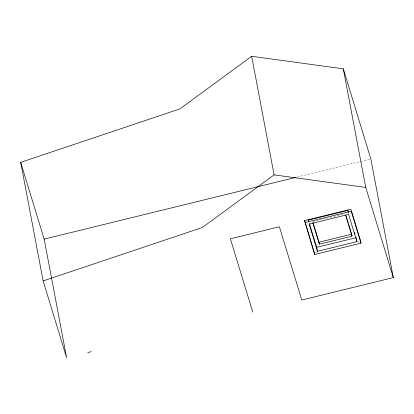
<?xml version="1.0" encoding="UTF-8"?>
<svg xmlns="http://www.w3.org/2000/svg" width="414" height="414" viewBox="0 0 414 414"><rect width="100%" height="100%" fill="white"/><g stroke="black" fill="none" stroke-linecap="round" stroke-linejoin="round"><path stroke-width="0.31" stroke-dasharray="2.07 1.55" d="M297.356 177.021L370.235 159.142M312.472 221.64L344.515 213.784M314.997 252.369L316.87 251.909M357.525 241.936L359.399 241.476M348.257 212.703L348.469 213.836"/><path stroke-width="0.62" d="M252.773 312.058L230.375 238.8L279.378 226.779L301.775 300.036L393.3 277.587L370.861 158.992L343.294 68.828L251.665 56.283L179.95 108.892L20.7 162.345L43.139 280.94L66.613 357.717L44.174 239.121L20.7 162.345M393.3 277.587L365.733 187.423L274.104 174.879L202.389 227.488L43.139 280.94M44.174 239.121L296.098 177.327M304.606 220.59L350.886 209.241L360.651 241.171L361.024 243.147L314.743 254.501L304.606 220.59L314.743 254.501M308.673 221.821L308.352 220.129L347.827 210.447L348.381 212.263M304.978 222.566L351.263 211.218L361.024 243.147M313.031 222.711L318.992 242.206L351.662 234.189L348.681 224.445M312.844 222.861L319.365 244.182L352.035 236.166L351.848 235.178M309.465 223.762L316.679 247.365L355.528 237.833M356.904 241.636L348.578 214.4L309.103 224.083L317.429 251.319L356.904 241.636L356.154 237.683M87.752 352.531L91.24 351.677M354.487 232.233L355.046 234.05M346.073 215.917L348.309 223.224M345.514 214.845L352.035 236.166M308.352 220.129L308.725 221.34M343.294 68.828L365.733 187.423M347.827 210.447L348.148 212.139M318.992 242.206L319.365 244.182M316.679 247.365L317.429 251.319M251.665 56.283L274.104 174.879"/></g></svg>
